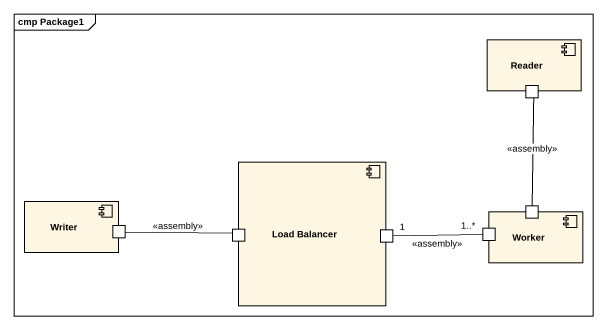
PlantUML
@startuml
mainframe cmp Package1
component Reader {
  port " " as port1
}
component "Load Balancer" as Load_Balancer {
  port " " as port4
  port " " as port5
}
component Writer {
  port " " as port3
}
component Worker {
  port " " as port2
  port " " as port6
}
Writer -right- Load_Balancer : <<assembly>>
port2 -up- Reader : <<assembly>>
port5 "1" -right- "1..*" port6 : <<assembly>>
@enduml
